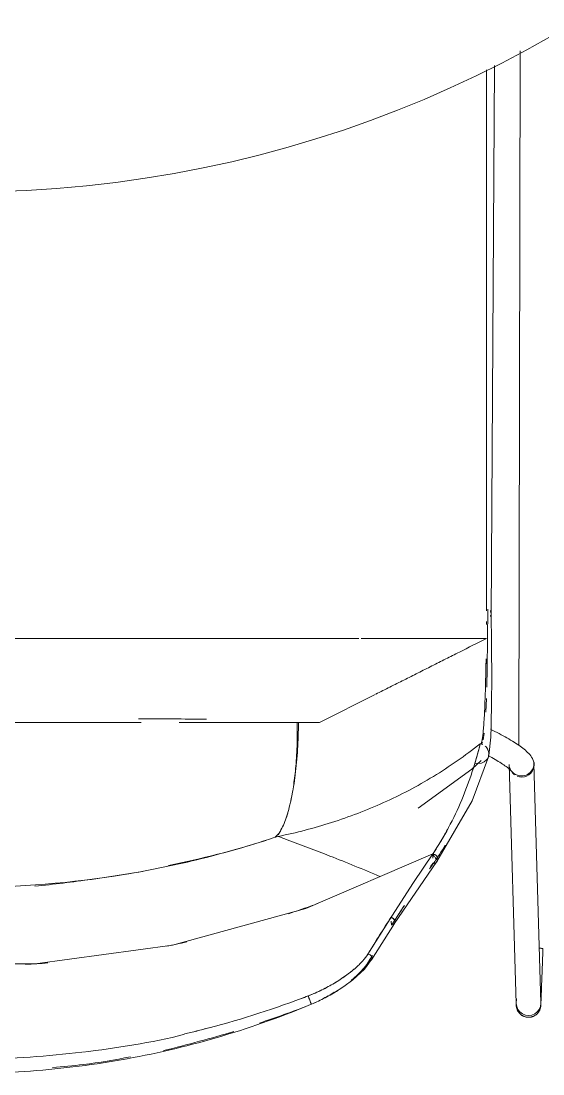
# Model space of a CAD drawing. Header units: millimetres. Extents: x 155927 to 317870, y -36033 to 97293.
# Drawn here: x 195551.6 to 195784.5, y 32002.5 to 32472.3 of the extents above; entities that cross this region are included whole.
import ezdxf

# ---------------------------------------------------------------- set-up
doc = ezdxf.new("R2010")
doc.units = ezdxf.units.MM
doc.header["$MEASUREMENT"] = 0
doc.layers.add('I-FURN', color=8, linetype='CONTINUOUS', lineweight=9)

msp = doc.modelspace()

# ---------------------------------------------------------------- linework, layer by layer
at = {"layer": 'I-FURN'}
for p, q in [((195774.33, 32459.06), (195773.66, 32149.01)), ((195761.41, 32206.88), (195762.92, 32452.52)), ((195759.83, 32209.94), (195759.73, 32196.56)), ((195761.58, 32193.72), (195761.43, 32208.88)), ((195761.22, 32206.98), (195760.9, 32207.04)), ((195760.95, 32206.72), (195761.25, 32206.78)), ((195761.4, 32206.85), (195761.39, 32206.92)), ((195497.18, 32196.81), (195557.33, 32196.81)), ((195563.59, 32196.81), (195623.67, 32196.81)), ((195635.17, 32196.81), (195692.51, 32196.81)), ((195703.43, 32196.81), (195752.05, 32196.81)), ((195759.73, 32196.56), (195759.58, 32183.71)), ((195761.63, 32178.33), (195761.58, 32193.72)), ((195759.1, 32187.74), (195758.94, 32182.98)), ((195758.94, 32182.98), (195758.93, 32182.84)), ((195759.58, 32183.71), (195759.41, 32175.09)), ((195761.58, 32168.77), (195761.63, 32178.33)), ((195709.61, 32171.81), (195684.85, 32159.35)), ((195759.26, 32170.01), (195759.03, 32164)), ((195761.37, 32157.69), (195761.58, 32168.77)), ((195605.24, 32159.35), (195527.09, 32159.35)), ((195684.85, 32159.35), (195622.16, 32159.35)), ((195762.07, 32155.81), (195761.1, 32156.29)), ((195761.19, 32152.75), (195761.37, 32157.69)), ((195763.03, 32155.33), (195762.07, 32155.81)), ((195758.31, 32154.63), (195757.79, 32151.54)), ((195760.39, 32144.6), (195761.19, 32152.75)), ((195763.98, 32154.86), (195763.03, 32155.33)), ((195764.9, 32154.37), (195763.98, 32154.86)), ((195765.81, 32153.89), (195764.9, 32154.37)), ((195766.7, 32153.41), (195765.81, 32153.89)), ((195767.57, 32152.93), (195766.7, 32153.41)), ((195768.42, 32152.46), (195767.57, 32152.93)), ((195769.24, 32151.98), (195768.42, 32152.46)), ((195770.05, 32151.51), (195769.24, 32151.98)), ((195770.82, 32151.03), (195770.05, 32151.51)), ((195771.57, 32150.57), (195770.82, 32151.03)), ((195757.49, 32150.54), (195757.04, 32149.74)), ((195759.5, 32147.94), (195760.06, 32146.9)), ((195760.06, 32146.9), (195760.35, 32145.76)), ((195772.3, 32150.1), (195771.57, 32150.57)), ((195773, 32149.64), (195772.3, 32150.1)), ((195773.67, 32149.18), (195773, 32149.64)), ((195774.31, 32148.72), (195773.67, 32149.18)), ((195774.93, 32148.27), (195774.31, 32148.72)), ((195775.52, 32147.82), (195774.93, 32148.27)), ((195776.09, 32147.37), (195775.52, 32147.82)), ((195776.63, 32146.91), (195776.09, 32147.37)), ((195777.14, 32146.45), (195776.63, 32146.91)), ((195777.64, 32145.99), (195777.14, 32146.45)), ((195752.78, 32138.47), (195756.97, 32142.37)), ((195752.92, 32124.3), (195760.21, 32144.05)), ((195757.01, 32141.17), (195758.31, 32141.74)), ((195758.31, 32141.74), (195759.32, 32142.59)), ((195759.32, 32142.59), (195759.71, 32143.09)), ((195759.71, 32143.09), (195760.02, 32143.62)), ((195760.33, 32144.6), (195760, 32143.49)), ((195760.82, 32144.09), (195760, 32144.52)), ((195760.02, 32143.62), (195760.39, 32144.6)), ((195761.62, 32143.66), (195760.82, 32144.09)), ((195762.39, 32143.23), (195761.62, 32143.66)), ((195763.14, 32142.8), (195762.39, 32143.23)), ((195763.86, 32142.38), (195763.14, 32142.8)), ((195764.55, 32141.97), (195763.86, 32142.38)), ((195765.21, 32141.57), (195764.55, 32141.97)), ((195765.84, 32141.18), (195765.21, 32141.57)), ((195778.11, 32145.51), (195777.64, 32145.99)), ((195778.56, 32145), (195778.11, 32145.51)), ((195779, 32144.46), (195778.56, 32145)), ((195779.42, 32143.87), (195779, 32144.46)), ((195779.81, 32143.21), (195779.42, 32143.87)), ((195780.18, 32142.43), (195779.81, 32143.21)), ((195728.84, 32121.16), (195752.78, 32138.47)), ((195754, 32141.2), (195755.54, 32140.96)), ((195755.54, 32140.96), (195757.01, 32141.17)), ((195766.44, 32140.79), (195765.84, 32141.18)), ((195767, 32140.42), (195766.44, 32140.79)), ((195767.52, 32140.06), (195767, 32140.42)), ((195768, 32139.72), (195767.52, 32140.06)), ((195768.44, 32139.39), (195768, 32139.72)), ((195768.84, 32139.08), (195768.44, 32139.39)), ((195769.2, 32138.79), (195768.84, 32139.08)), ((195769.51, 32138.53), (195769.2, 32138.79)), ((195769.39, 32140.65), (195772.57, 32033.82)), ((195769.76, 32138.3), (195769.51, 32138.53)), ((195769.97, 32138.1), (195769.76, 32138.3)), ((195770.12, 32137.94), (195769.97, 32138.1)), ((195770.21, 32137.84), (195770.12, 32137.94)), ((195770.24, 32137.8), (195770.21, 32137.84)), ((195783.56, 32034.11), (195780.39, 32140.98)), ((195737.17, 32097.24), (195752.92, 32124.3)), ((195678.66, 32076.39), (195735.3, 32100.7)), ((195735.3, 32100.7), (195726.67, 32087.93)), ((195735.31, 32100.57), (195735.37, 32098.76)), ((195735.42, 32098.79), (195735.31, 32100.57)), ((195735.31, 32100.57), (195735.37, 32098.76)), ((195736.13, 32099.39), (195735.31, 32100.56)), ((195735.31, 32100.56), (195735.42, 32098.8)), ((195735.31, 32100.56), (195735.79, 32100.54)), ((195735.79, 32100.54), (195736.26, 32100.41)), ((195736.26, 32100.41), (195736.69, 32100.18)), ((195736.69, 32100.18), (195737.05, 32099.86)), ((195737.05, 32099.86), (195737.33, 32099.46)), ((195737.33, 32099.46), (195737.5, 32099.02)), ((195718.13, 32069.54), (195737.17, 32097.24)), ((195734.33, 32095.01), (195735.45, 32096.58)), ((195737.38, 32097.61), (195736.37, 32099.05)), ((195737.53, 32098.06), (195737.38, 32097.61)), ((195737.5, 32099.02), (195737.57, 32098.54)), ((195737.57, 32098.54), (195737.53, 32098.06)), ((195726.67, 32087.93), (195716.99, 32072.94)), ((195619.18, 32059.93), (195678.66, 32076.39)), ((195717.05, 32069.09), (195722.41, 32077.38)), ((195716.99, 32072.94), (195706.35, 32055.94)), ((195716.96, 32072.13), (195716.52, 32072.21)), ((195716.61, 32072.34), (195717.05, 32072.26)), ((195717.38, 32071.95), (195716.96, 32072.13)), ((195717.05, 32072.26), (195717.47, 32072.08)), ((195717.75, 32071.68), (195717.38, 32071.95)), ((195717.47, 32072.08), (195717.84, 32071.82)), ((195718.05, 32071.34), (195717.75, 32071.68)), ((195717.84, 32071.82), (195718.13, 32071.48)), ((195718.26, 32070.95), (195718.05, 32071.34)), ((195718.13, 32071.48), (195718.34, 32071.08)), ((195718.34, 32071.08), (195718.44, 32070.67)), ((195708.01, 32053.48), (195718.22, 32069.68)), ((195716.71, 32070.54), (195716.9, 32068.86)), ((195716.98, 32068.99), (195716.79, 32070.7)), ((195717.7, 32069.12), (195718.01, 32069.39)), ((195718.09, 32069.52), (195717.79, 32069.25)), ((195718.01, 32069.39), (195718.23, 32069.73)), ((195718.31, 32069.86), (195718.09, 32069.52)), ((195718.23, 32069.73), (195718.35, 32070.12)), ((195718.36, 32070.54), (195718.26, 32070.95)), ((195718.43, 32070.25), (195718.31, 32069.86)), ((195557.98, 32051.62), (195619.18, 32059.93)), ((195783.64, 32058.58), (195782.73, 32058.63)), ((195784.23, 32058.54), (195783.64, 32058.58)), ((195783.82, 32058.44), (195784.33, 32058.46)), ((195784.47, 32058.5), (195784.23, 32058.54)), ((195784.42, 32057.43), (195784.38, 32056.37)), ((195784.46, 32058.49), (195784.42, 32057.43)), ((195704.81, 32049.26), (195708.05, 32053.54)), ((195706.77, 32055.88), (195706.34, 32055.93)), ((195706.35, 32052.14), (195708.4, 32055.42)), ((195707.19, 32055.72), (195706.77, 32055.88)), ((195706.78, 32052.84), (195707.19, 32052.89)), ((195707.56, 32055.48), (195707.19, 32055.72)), ((195707.19, 32052.89), (195707.57, 32053.05)), ((195707.86, 32055.16), (195707.56, 32055.48)), ((195707.57, 32053.05), (195707.87, 32053.29)), ((195708.08, 32054.78), (195707.86, 32055.16)), ((195707.87, 32053.29), (195708.08, 32053.61)), ((195708.2, 32054.38), (195708.08, 32054.78)), ((195708.08, 32053.61), (195708.2, 32053.99)), ((195708.2, 32053.99), (195708.2, 32054.38)), ((195784.27, 32053.23), (195784.23, 32052.2)), ((195784.31, 32054.26), (195784.27, 32053.23)), ((195784.35, 32055.31), (195784.31, 32054.26)), ((195784.38, 32056.37), (195784.35, 32055.31)), ((195496.21, 32051.62), (195557.98, 32051.62)), ((195699.72, 32044.55), (195704.81, 32049.26)), ((195784.09, 32048.22), (195784.05, 32047.27)), ((195784.12, 32049.19), (195784.09, 32048.22)), ((195784.16, 32050.18), (195784.12, 32049.19)), ((195784.2, 32051.18), (195784.16, 32050.18)), ((195784.23, 32052.2), (195784.2, 32051.18)), ((195695.59, 32041.46), (195699.72, 32044.55)), ((195783.89, 32042.84), (195783.86, 32042.03)), ((195783.92, 32043.68), (195783.89, 32042.84)), ((195783.95, 32044.54), (195783.92, 32043.68)), ((195783.99, 32045.43), (195783.95, 32044.54)), ((195784.02, 32046.34), (195783.99, 32045.43)), ((195784.05, 32047.27), (195784.02, 32046.34)), ((195686.16, 32035.9), (195690.97, 32038.51)), ((195690.97, 32038.51), (195695.59, 32041.46)), ((195783.73, 32038.43), (195783.71, 32037.8)), ((195783.76, 32039.08), (195783.73, 32038.43)), ((195783.78, 32039.77), (195783.76, 32039.08)), ((195783.81, 32040.49), (195783.78, 32039.77)), ((195783.83, 32041.25), (195783.81, 32040.49)), ((195783.86, 32042.03), (195783.83, 32041.25)), ((195679.75, 32037.23), (195679.71, 32037.34)), ((195679.84, 32037.02), (195679.75, 32037.23)), ((195679.96, 32036.72), (195679.84, 32037.02)), ((195680.1, 32036.34), (195679.96, 32036.72)), ((195680.27, 32035.91), (195680.1, 32036.34)), ((195680.45, 32035.46), (195680.27, 32035.91)), ((195680.63, 32035), (195680.45, 32035.46)), ((195680.8, 32034.58), (195680.63, 32035)), ((195680.94, 32034.21), (195680.8, 32034.58)), ((195681.06, 32033.91), (195680.94, 32034.21)), ((195681.14, 32033.71), (195681.06, 32033.91)), ((195681.17, 32033.61), (195681.14, 32033.71)), ((195772.55, 32033.55), (195772.54, 32033.51)), ((195772.54, 32033.5), (195772.55, 32033.52)), ((195772.54, 32033.51), (195772.54, 32033.5)), ((195772.54, 32033.47), (195772.54, 32033.5)), ((195772.54, 32033.25), (195772.54, 32033.47)), ((195772.56, 32033.95), (195772.55, 32033.77)), ((195772.55, 32033.69), (195772.56, 32033.84)), ((195772.55, 32033.77), (195772.55, 32033.64)), ((195772.55, 32033.58), (195772.55, 32033.69)), ((195772.55, 32033.64), (195772.55, 32033.55)), ((195772.55, 32033.52), (195772.55, 32033.58)), ((195772.56, 32034.03), (195772.57, 32034.26)), ((195772.57, 32034.17), (195772.56, 32033.95)), ((195772.56, 32033.84), (195772.56, 32034.03)), ((195772.57, 32034.26), (195772.58, 32034.54)), ((195772.75, 32032.6), (195772.57, 32033.99)), ((195772.58, 32034.54), (195772.59, 32034.85)), ((195772.59, 32034.85), (195772.61, 32035.21)), ((195772.61, 32035.21), (195772.62, 32035.6)), ((195772.62, 32035.6), (195772.64, 32036.04)), ((195783.57, 32033.94), (195783.37, 32032.56)), ((195783.55, 32033.45), (195783.54, 32033.3)), ((195783.54, 32033.29), (195783.55, 32033.44)), ((195783.56, 32033.65), (195783.55, 32033.45)), ((195783.55, 32033.44), (195783.56, 32033.63)), ((195783.57, 32033.88), (195783.56, 32033.65)), ((195783.56, 32033.63), (195783.56, 32033.76)), ((195783.58, 32034.16), (195783.57, 32033.88)), ((195783.59, 32034.48), (195783.58, 32034.16)), ((195783.6, 32034.84), (195783.59, 32034.48)), ((195783.62, 32035.24), (195783.6, 32034.84)), ((195783.63, 32035.67), (195783.62, 32035.24)), ((195783.65, 32036.15), (195783.63, 32035.67)), ((195783.67, 32036.67), (195783.65, 32036.15)), ((195783.69, 32037.22), (195783.67, 32036.67)), ((195783.71, 32037.8), (195783.69, 32037.22)), ((195772.55, 32033.03), (195772.54, 32033.25)), ((195772.56, 32032.82), (195772.55, 32033.03)), ((195772.59, 32032.6), (195772.56, 32032.82)), ((195772.62, 32032.38), (195772.59, 32032.6)), ((195772.66, 32032.16), (195772.62, 32032.38)), ((195772.71, 32031.95), (195772.66, 32032.16)), ((195772.77, 32031.74), (195772.71, 32031.95)), ((195773.3, 32031.3), (195772.75, 32032.6)), ((195772.83, 32031.53), (195772.77, 32031.74)), ((195772.91, 32031.32), (195772.83, 32031.53)), ((195772.99, 32031.12), (195772.91, 32031.32)), ((195773.08, 32030.92), (195772.99, 32031.12)), ((195773.18, 32030.72), (195773.08, 32030.92)), ((195773.29, 32030.53), (195773.18, 32030.72)), ((195773.4, 32030.34), (195773.29, 32030.53)), ((195774.17, 32030.19), (195773.3, 32031.3)), ((195773.53, 32030.16), (195773.4, 32030.34)), ((195773.66, 32029.98), (195773.53, 32030.16)), ((195773.79, 32029.81), (195773.66, 32029.98)), ((195773.94, 32029.64), (195773.79, 32029.81)), ((195774.09, 32029.48), (195773.94, 32029.64)), ((195774.24, 32029.32), (195774.09, 32029.48)), ((195775.31, 32029.33), (195774.17, 32030.19)), ((195774.4, 32029.17), (195774.24, 32029.32)), ((195774.57, 32029.03), (195774.4, 32029.17)), ((195774.74, 32028.9), (195774.57, 32029.03)), ((195774.92, 32028.77), (195774.74, 32028.9)), ((195775.11, 32028.65), (195774.92, 32028.77)), ((195776.63, 32028.79), (195775.31, 32029.33)), ((195778.06, 32028.6), (195776.63, 32028.79)), ((195779.48, 32028.78), (195778.06, 32028.6)), ((195780.81, 32029.31), (195779.48, 32028.78)), ((195781.95, 32030.16), (195780.81, 32029.31)), ((195781.21, 32028.8), (195781.03, 32028.68)), ((195781.39, 32028.94), (195781.21, 32028.8)), ((195781.56, 32029.07), (195781.39, 32028.94)), ((195781.73, 32029.22), (195781.56, 32029.07)), ((195781.89, 32029.37), (195781.73, 32029.22)), ((195782.04, 32029.52), (195781.89, 32029.37)), ((195782.82, 32031.27), (195781.95, 32030.16)), ((195782.19, 32029.69), (195782.04, 32029.52)), ((195782.33, 32029.86), (195782.19, 32029.69)), ((195782.46, 32030.03), (195782.33, 32029.86)), ((195782.59, 32030.21), (195782.46, 32030.03)), ((195782.71, 32030.39), (195782.59, 32030.21)), ((195782.82, 32030.58), (195782.71, 32030.39)), ((195783.37, 32032.56), (195782.82, 32031.27)), ((195782.93, 32030.78), (195782.82, 32030.58)), ((195783.03, 32030.97), (195782.93, 32030.78)), ((195783.11, 32031.18), (195783.03, 32030.97)), ((195783.2, 32031.38), (195783.11, 32031.18)), ((195783.27, 32031.59), (195783.2, 32031.38)), ((195783.33, 32031.8), (195783.27, 32031.59)), ((195783.39, 32032.01), (195783.33, 32031.8)), ((195783.44, 32032.23), (195783.39, 32032.01)), ((195783.47, 32032.44), (195783.44, 32032.23)), ((195783.5, 32032.66), (195783.47, 32032.44)), ((195783.52, 32032.88), (195783.5, 32032.66)), ((195783.54, 32033.1), (195783.52, 32032.88)), ((195783.54, 32033.3), (195783.54, 32033.19)), ((195783.54, 32033.18), (195783.54, 32033.29)), ((195783.54, 32033.19), (195783.54, 32033.12)), ((195783.54, 32033.12), (195783.54, 32033.18)), ((195783.54, 32033.12), (195783.54, 32033.1)), ((195783.54, 32033.1), (195783.54, 32033.12)), ((195775.3, 32028.53), (195775.11, 32028.65)), ((195775.49, 32028.43), (195775.3, 32028.53)), ((195775.68, 32028.33), (195775.49, 32028.43)), ((195775.89, 32028.24), (195775.68, 32028.33)), ((195776.09, 32028.16), (195775.89, 32028.24)), ((195776.3, 32028.08), (195776.09, 32028.16)), ((195776.51, 32028.02), (195776.3, 32028.08)), ((195776.72, 32027.96), (195776.51, 32028.02)), ((195776.93, 32027.91), (195776.72, 32027.96)), ((195777.15, 32027.87), (195776.93, 32027.91)), ((195777.37, 32027.84), (195777.15, 32027.87)), ((195777.59, 32027.82), (195777.37, 32027.84)), ((195777.81, 32027.8), (195777.59, 32027.82)), ((195778.03, 32027.8), (195777.81, 32027.8)), ((195778.12, 32027.8), (195778.03, 32027.8)), ((195778.34, 32027.81), (195778.12, 32027.8)), ((195778.56, 32027.82), (195778.34, 32027.81)), ((195778.78, 32027.85), (195778.56, 32027.82)), ((195779, 32027.88), (195778.78, 32027.85)), ((195779.21, 32027.92), (195779, 32027.88)), ((195779.43, 32027.98), (195779.21, 32027.92)), ((195779.64, 32028.04), (195779.43, 32027.98)), ((195779.85, 32028.1), (195779.64, 32028.04)), ((195780.05, 32028.18), (195779.85, 32028.1)), ((195780.26, 32028.26), (195780.05, 32028.18)), ((195780.45, 32028.36), (195780.26, 32028.26)), ((195780.65, 32028.46), (195780.45, 32028.36)), ((195780.84, 32028.57), (195780.65, 32028.46)), ((195781.03, 32028.68), (195780.84, 32028.57))]:
    msp.add_line(p, q, dxfattribs=at)
msp.add_arc((195527.09, 32921.07), 525, 180, 0, dxfattribs=at)
for centre, major_axis, ratio, start_param, end_param in [((195774.89, 32140.81), (-5.5, -0.16), 0.969889, 1.540149, 3.634544), ((195775.1, 32140.33), (-5.08, -2.11), 0.969753, 3.147699, 3.409499), ((195775.1, 32140.33), (-5.08, -2.11), 0.969753, 2.362301, 3.141593), ((195774.89, 32140.81), (-5.5, -0.16), 0.969889, 0.234165, 1.540149), ((195775.1, 32140.33), (-5.08, -2.11), 0.969753, 0.267906, 0.529705), ((195775.1, 32140.33), (-5.08, -2.11), 0.969753, 0.791505, 2.362301)]:
    msp.add_ellipse(centre, major_axis=major_axis, ratio=ratio, start_param=start_param, end_param=end_param, dxfattribs=at)
for points, knots in [([(195759.28, 32216.83), (195759.28, 32260.5), (195759.28, 32338.34), (195759.28, 32416.31), (195759.28, 32450.51)], [0.0344067, 0.0344067, 0.0344067, 0.0344067, 0.5, 0.8635393, 0.8635393, 0.8635393, 0.8635393]), ([(195760.92, 32209.19), (195761.05, 32209.16), (195761.38, 32209.04), (195761.51, 32208.82), (195761.25, 32208.64), (195760.97, 32208.58)], [-0.7, -0.7, -0.7, -0.7, -0.6, -0.4, -0.2, -0.2, -0.2, -0.2]), ([(195759.27, 32196.8), (195755.27, 32194.79), (195749.23, 32191.75), (195741.1, 32187.66), (195734.95, 32184.56), (195728.74, 32181.44), (195722.48, 32178.28), (195716.19, 32175.12), (195712, 32173.01), (195709.91, 32171.96)], [-0.999743, -0.999743, -0.999743, -0.999743, -0.8333333, -0.75, -0.6666667, -0.5833333, -0.5, -0.4166667, -0.3333333, -0.3333333, -0.3333333, -0.3333333]), ([(195756.62, 32149.76), (195756.77, 32149.73), (195757.01, 32150.06), (195757.33, 32151.44), (195757.6, 32153.24), (195757.86, 32155.64), (195758.1, 32158.71), (195758.33, 32162.28), (195758.59, 32167.8), (195758.81, 32174.11), (195758.98, 32181.1), (195759.05, 32184.68), (195759.08, 32186.52)], [-0.9696726, -0.9696726, -0.9696726, -0.9696726, -0.875, -0.8125, -0.75, -0.6875, -0.625, -0.5625, -0.5, -0.375, -0.3125, -0.25, -0.25, -0.25, -0.25]), ([(195675.42, 32159.35), (195675.39, 32155.23), (195675.12, 32147.27), (195674.07, 32135.82), (195672.41, 32125.7), (195670.26, 32117.33), (195668.13, 32112.08), (195666.76, 32109.8), (195666.28, 32109.13)], [-1, -1, -1, -1, -0.8333333, -0.6666667, -0.5, -0.3333333, -0.1666667, -0.0806272, -0.0806272, -0.0806272, -0.0806272]), ([(195673.27, 32131.55), (195673.65, 32134.16), (195674.34, 32140.09), (195674.89, 32149.61), (195674.86, 32156.19), (195674.8, 32159.34)], [-0.4106729, -0.4106729, -0.4106729, -0.4106729, -0.2857143, -0.1428571, -0.0148421, -0.0148421, -0.0148421, -0.0148421]), ([(195756.49, 32149.86), (195755.5, 32145.73), (195753.13, 32137.45), (195748.43, 32124.75), (195743.45, 32114.22), (195739.96, 32108.07), (195738.68, 32105.93)], [0, 0, 0, 0, 0.25, 0.5, 0.75, 0.8854043, 0.8854043, 0.8854043, 0.8854043]), ([(195754.57, 32142.64), (195754.06, 32140.9), (195752.23, 32134.98), (195749.94, 32129), (195748.23, 32124.79)], [0.1451812, 0.1451812, 0.1451812, 0.1451812, 0.25, 0.4999815, 0.4999815, 0.4999815, 0.4999815]), ([(195748.23, 32124.79), (195746.47, 32120.6), (195742.55, 32112.32), (195737.85, 32104.43), (195735.31, 32100.57)], [0.5, 0.5, 0.5, 0.5, 0.75, 0.9999613, 0.9999613, 0.9999613, 0.9999613]), ([(195664.88, 32108), (195665.51, 32108.49), (195666.74, 32109.83), (195667.91, 32111.91), (195668.48, 32113.13), (195668.49, 32113.15)], [-1, -1, -1, -1, -0.8928571, -0.7857143, -0.7840531, -0.7840531, -0.7840531, -0.7840531]), ([(195387.91, 32108.52), (195399.12, 32104.76), (195421.76, 32098.16), (195468.07, 32088.64), (195527.09, 32083.84), (195586.1, 32088.64), (195632.41, 32098.16), (195655.05, 32104.76), (195666.27, 32108.52)], [0, 0, 0, 0, 0.125, 0.25, 0.5, 0.75, 0.875, 1, 1, 1, 1]), ([(195670.41, 32107.01), (195676.76, 32104.67), (195690.54, 32099.43), (195704.33, 32093.77), (195711.77, 32090.61)], [-0.9105873, -0.9105873, -0.9105873, -0.9105873, -0.5, -0.0187537, -0.0187537, -0.0187537, -0.0187537]), ([(195735.31, 32100.57), (195735.5, 32100.57), (195735.87, 32100.52), (195736.39, 32100.31), (195736.85, 32099.98), (195737.33, 32099.4), (195737.64, 32098.5), (195737.44, 32097.61), (195737.03, 32097.03), (195736.46, 32096.59), (195735.92, 32096.44), (195735.55, 32096.44)], [-1, -1, -1, -1, -0.916667, -0.833333, -0.75, -0.666667, -0.5, -0.333333, -0.25, -0.166667, 0, 0, 0, 0]), ([(195735.56, 32096.45), (195736.03, 32096.45), (195736.65, 32096.67), (195737.17, 32097.21), (195737.32, 32097.47), (195737.38, 32097.61)], [-1, -1, -1, -1, -0.4, -0.2, 0, 0, 0, 0]), ([(195605.89, 32092.91), (195598.3, 32091.52), (195582.37, 32089.18), (195566.24, 32087.11), (195557.8, 32086.28)], [-0.7825093, -0.7825093, -0.7825093, -0.7825093, -0.7, -0.609839, -0.609839, -0.609839, -0.609839]), ([(195671.03, 32074), (195674.18, 32075.05), (195678.7, 32076.58), (195683.16, 32078.28), (195684.51, 32078.81)], [-0.11702564, -0.11702564, -0.11702564, -0.11702564, -0.09090909, -0.07954338, -0.07954338, -0.07954338, -0.07954338]), ([(195716.61, 32072.34), (195714.97, 32069.76), (195711.61, 32064.44), (195708.12, 32058.82), (195706.34, 32055.94)], [0, 0, 0, 0, 0.5, 0.9997644, 0.9997644, 0.9997644, 0.9997644]), ([(195783.81, 32058.44), (195783.85, 32058.44), (195784.07, 32058.45), (195784.28, 32058.46), (195784.38, 32058.47), (195784.41, 32058.47)], [-0.6666667, -0.6666667, -0.6666667, -0.6666667, -0.6527778, -0.5833333, -0.5555556, -0.5555556, -0.5555556, -0.5555556]), ([(195706.35, 32055.94), (195705.76, 32054.96), (195704.17, 32052.93), (195701.35, 32050.17), (195698.66, 32047.95), (195696.44, 32046.27), (195694.03, 32044.62), (195691.44, 32043.01), (195688.7, 32041.45), (195686.19, 32040.15), (195684.59, 32039.4), (195683.97, 32039.12)], [0, 0, 0, 0, 0.1666667, 0.3333333, 0.4166667, 0.5, 0.5833333, 0.6666667, 0.75, 0.8333333, 0.8844325, 0.8844325, 0.8844325, 0.8844325]), ([(195706.34, 32055.93), (195706.48, 32055.93), (195706.77, 32055.89), (195707.19, 32055.74), (195707.57, 32055.49), (195707.98, 32055.06), (195708.28, 32054.39), (195708.18, 32053.72), (195707.89, 32053.29), (195707.58, 32053.04), (195707.21, 32052.89), (195706.93, 32052.85), (195706.78, 32052.85)], [-1, -1, -1, -1, -0.916667, -0.833333, -0.75, -0.666667, -0.5, -0.333333, -0.25, -0.166667, -0.083333, 0, 0, 0, 0]), ([(195698.86, 32044.26), (195699.47, 32044.75), (195700.72, 32045.82), (195702.46, 32047.43), (195704.56, 32049.63), (195705.76, 32051.16), (195706.35, 32052.14)], [0.594049, 0.594049, 0.594049, 0.594049, 0.6666667, 0.75, 0.8333333, 1, 1, 1, 1]), ([(195699.11, 32044.22), (195700.08, 32045.02), (195701.66, 32046.37), (195702.74, 32047.61), (195703.13, 32048.09)], [0.5492901, 0.5492901, 0.5492901, 0.5492901, 0.6666667, 0.7441692, 0.7441692, 0.7441692, 0.7441692]), ([(195691.41, 32043.02), (195689.63, 32041.96), (195685.87, 32039.92), (195681.79, 32038.16), (195679.71, 32037.34)], [0.6666667, 0.6666667, 0.6666667, 0.6666667, 0.8333333, 0.9999135, 0.9999135, 0.9999135, 0.9999135]), ([(195679.71, 32032.99), (195681.78, 32033.86), (195684.84, 32035.25), (195688.67, 32037.33), (195690.49, 32038.41), (195691.38, 32038.96)], [0, 0, 0, 0, 0.1666667, 0.25, 0.3333333, 0.3333333, 0.3333333, 0.3333333]), ([(195679.71, 32037.34), (195679.72, 32037.3), (195679.79, 32037.14), (195679.94, 32036.74), (195680.14, 32036.23), (195680.43, 32035.47), (195680.72, 32034.71), (195680.91, 32034.2), (195681.07, 32033.8), (195681.13, 32033.64), (195681.14, 32033.6)], [-1, -1, -1, -1, -0.833333, -0.75, -0.666667, -0.5, -0.333333, -0.25, -0.166667, 0, 0, 0, 0]), ([(195374.47, 32032.99), (195385.23, 32028.57), (195407.03, 32020.7), (195451.9, 32008.72), (195500.95, 32002.26), (195553.21, 32002.84), (195596.45, 32008.04), (195638.91, 32017.91), (195666.27, 32027.47), (195679.71, 32032.99)], [0, 0, 0, 0, 0.111111, 0.222222, 0.444444, 0.583333, 0.722222, 0.861111, 1, 1, 1, 1]), ([(195646.61, 32021.47), (195641.5, 32019.91), (195631.07, 32017.01), (195620.56, 32014.23), (195615.21, 32012.93)], [-0.7681843, -0.7681843, -0.7681843, -0.7681843, -0.6666667, -0.5624253, -0.5624253, -0.5624253, -0.5624253]), ([(195624.61, 32020.36), (195626.42, 32020.79), (195630.07, 32021.65), (195633.68, 32022.64), (195635.49, 32023.16)], [-0.36909277, -0.36909277, -0.36909277, -0.36909277, -0.33333333, -0.29717322, -0.29717322, -0.29717322, -0.29717322]), ([(195600.46, 32010.13), (195593.5, 32008.83), (195581.94, 32006.79), (195570.28, 32005.74), (195565.66, 32005.4)], [-0.4674161, -0.4674161, -0.4674161, -0.4674161, -0.3333333, -0.245436, -0.245436, -0.245436, -0.245436])]:
    msp.add_open_spline(points, degree=3, knots=knots, dxfattribs=at)
for points in [[(195759.28, 32359.11), (195759.28, 32354.52), (195759.28, 32349.94), (195759.28, 32345.35)], [(195759.28, 32219.82), (195759.28, 32216.28), (195759.28, 32212.74), (195759.28, 32209.2)], [(195759.27, 32203.09), (195759.27, 32203.5), (195759.28, 32203.92), (195759.28, 32204.35)], [(195563.58, 32196.81), (195561.32, 32196.81), (195559.07, 32196.81), (195556.81, 32196.81)], [(195635.15, 32196.81), (195631.34, 32196.81), (195627.52, 32196.81), (195623.69, 32196.81)], [(195702.39, 32196.81), (195699.12, 32196.81), (195695.83, 32196.81), (195692.52, 32196.81)], [(195751.33, 32196.81), (195754.04, 32196.81), (195756.68, 32196.81), (195759.27, 32196.81)], [(195604.11, 32161.03), (195614.26, 32160.97), (195624.31, 32160.89), (195634.33, 32160.8)], [(195756.49, 32149.86), (195749.74, 32144.49), (195735.82, 32134.74), (195713.48, 32123.08), (195690.26, 32114.28), (195674.42, 32110.13), (195666.39, 32108.5)], [(195756.49, 32149.86), (195755.92, 32147.47), (195755.28, 32145.08), (195754.58, 32142.68)], [(195757.63, 32149.47), (195757.27, 32149.64), (195756.88, 32149.77), (195756.48, 32149.86)], [(195760.22, 32144.7), (195760.35, 32145.45), (195760.18, 32146.97), (195759.31, 32148.42), (195758.64, 32148.83)], [(195671.98, 32124.33), (195672.29, 32125.74), (195672.57, 32127.21), (195672.84, 32128.76)], [(195670, 32116.99), (195670.21, 32117.6), (195670.41, 32118.23), (195670.6, 32118.89)], [(195660.93, 32106.71), (195646.65, 32102.12), (195632.13, 32098.52), (195617.45, 32095.5)], [(195670.35, 32106.96), (195669.03, 32107.47), (195667.71, 32107.99), (195666.39, 32108.5)], [(195738.2, 32105.14), (195737.27, 32103.6), (195736.3, 32102.08), (195735.31, 32100.57)], [(195735.46, 32096.3), (195737.38, 32099.01), (195739.19, 32101.77), (195740.89, 32104.58)], [(195735.55, 32096.44), (195734.99, 32095.65), (195734.42, 32094.85), (195733.84, 32094.03)], [(195722.71, 32077.73), (195720.88, 32074.97), (195718.99, 32072.09), (195717.06, 32069.11)], [(195616.44, 32059.46), (195619.49, 32060.07), (195622.53, 32060.72), (195625.57, 32061.41)], [(195784.46, 32058.49), (195784.46, 32058.5), (195784.42, 32058.51), (195784.34, 32058.52)], [(195706.78, 32052.84), (195707.07, 32053.31), (195707.36, 32053.77), (195707.64, 32054.23)], [(195553.7, 32051.37), (195557, 32051.56), (195560.3, 32051.78), (195563.59, 32052.04)], [(195700.63, 32049.62), (195698.09, 32047.41), (195694.91, 32045.19), (195691.42, 32043.02)], [(195683.12, 32038.74), (195682, 32038.25), (195680.86, 32037.78), (195679.71, 32037.33)], [(195681.17, 32033.61), (195683.32, 32034.52), (195687.48, 32036.46), (195691.26, 32038.66), (195693.01, 32039.79)], [(195635.53, 32023.09), (195650.48, 32027.03), (195665.22, 32031.78), (195679.71, 32037.34)], [(195679.71, 32037.33), (195678.6, 32036.9), (195677.48, 32036.48), (195676.36, 32036.06)], [(195681.14, 32033.6), (195680.68, 32033.42), (195680.21, 32033.23), (195679.75, 32033.05)], [(195679.74, 32033.05), (195672.57, 32030.21), (195665.32, 32027.64), (195658.01, 32025.24)], [(195578.99, 32012.19), (195594.32, 32014.08), (195609.69, 32016.37), (195624.63, 32020.21)], [(195635.53, 32023.08), (195631.9, 32022.12), (195628.26, 32021.22), (195624.6, 32020.36)], [(195532.52, 32009.04), (195548, 32009.23), (195563.41, 32010.51), (195578.83, 32012.17)]]:
    msp.add_open_spline(points, degree=3, dxfattribs=at)

doc.saveas('drawing.dxf')
